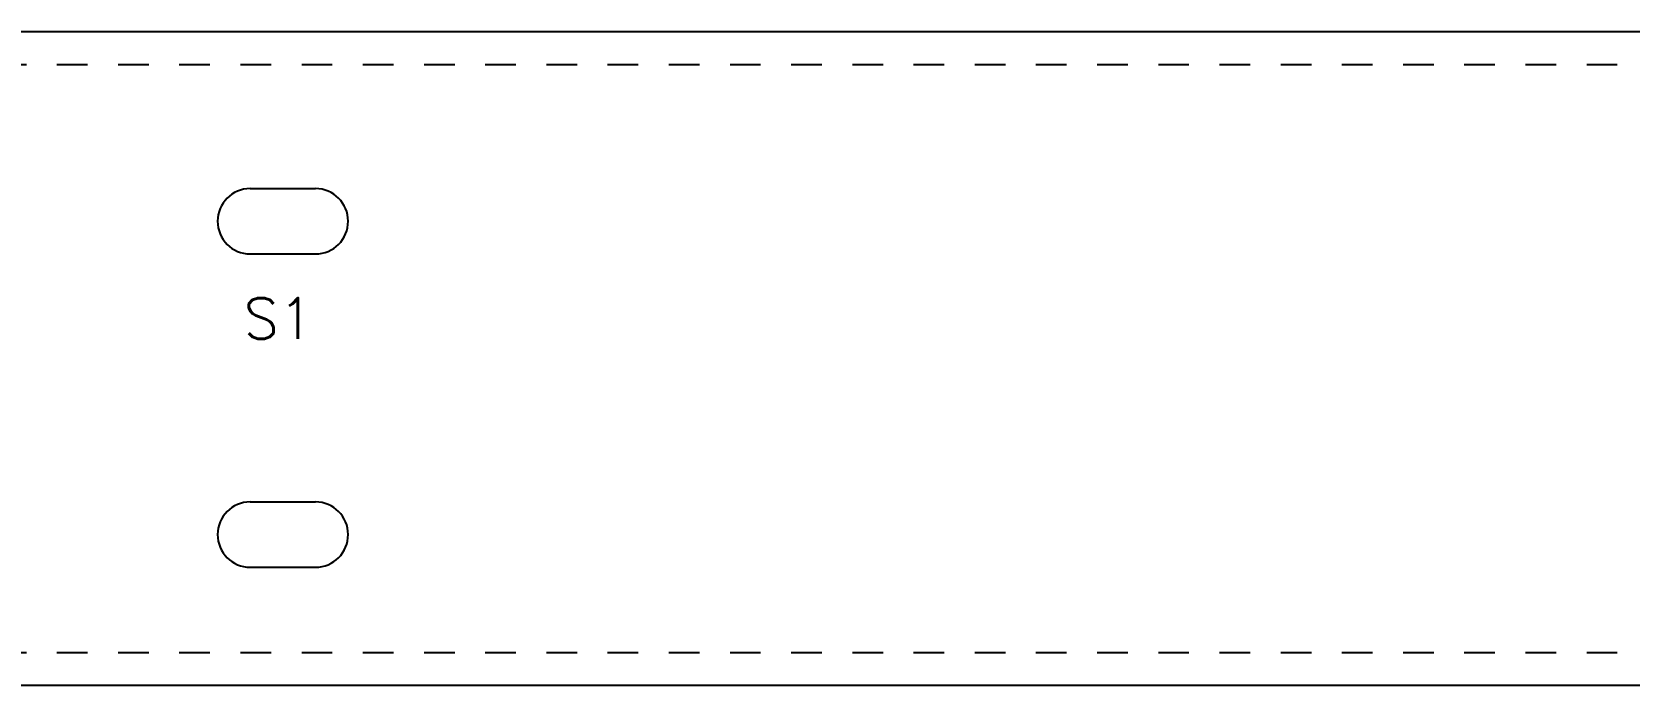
# Model space of a CAD drawing. Extents: x 0 to 420, y 0 to 320.
# Drawn here: x 247.4 to 309.5, y 94.5 to 119.9 of the extents above; entities that cross this region are included whole.
import ezdxf

# ---------------------------------------------------------------- set-up
doc = ezdxf.new("R2010")
doc.units = 0
doc.linetypes.add('CONTIN', pattern=[0])
doc.linetypes.add('DASHED', pattern=[2.38, 1.19, -1.19])
doc.layers.get('0').update_dxf_attribs({"linetype": 'CONTIN'})
for name, color, linetype in [('1', 7, 'CONTIN'), ('3', 1, 'CONTIN'), ('6', 4, 'CONTIN'), ('7', 3, 'DASHED')]:
    doc.layers.add(name, color=color, linetype=linetype)
doc.styles.add('SIMPLEX', font='SIMPLEX')

# ---------------------------------------------------------------- blocks, each defined once
blk = doc.blocks.new('WBSLOT')
at = {"layer": '6'}
for p, q in [((-1.27, 1.27), (1.27, 1.27)), ((-1.27, -1.27), (1.27, -1.27))]:
    blk.add_line(p, q, dxfattribs=at)
for centre, start, end in [((-1.27, 0), 90, 270), ((1.27, 0), 270, 90)]:
    blk.add_arc(centre, 1.27, start, end, dxfattribs=at)
blk = doc.blocks.new('CZEPIECE')
at = {"layer": '1'}
for p, q in [((394.6, 55.88), (50.8, 55.88)), ((50.8, 30.48), (394.6, 30.48))]:
    blk.add_line(p, q, dxfattribs=at)
at = {"layer": '7'}
for p, q in [((50.8, 54.61), (394.6, 54.61)), ((50.8, 31.75), (394.6, 31.75))]:
    blk.add_line(p, q, dxfattribs=at)
at = {"layer": '6'}
for p in [(257.127, 48.517), (257.127, 36.332)]:
    blk.add_blockref('WBSLOT', p, dxfattribs=at)
at = {"layer": '3', "style": 'SIMPLEX'}
blk.add_text('S1', height=1.587, dxfattribs=at).set_placement((255.603, 43.945))

msp = doc.modelspace()

# ---------------------------------------------------------------- block references
msp.add_blockref('CZEPIECE', (0, 64))

doc.saveas('drawing.dxf')
